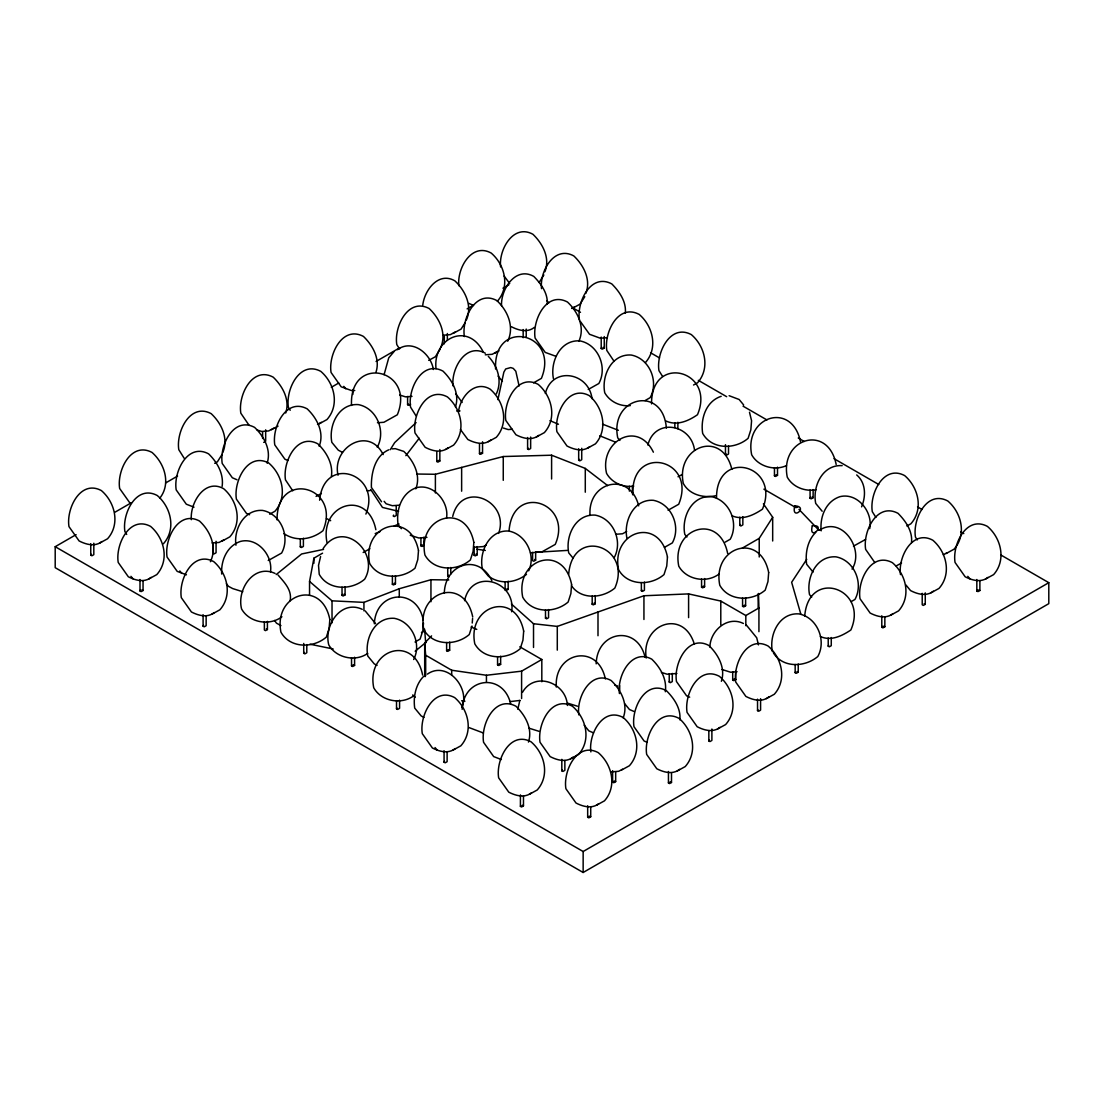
<?xml version="1.0" encoding="UTF-8"?>
<svg xmlns="http://www.w3.org/2000/svg" width="1104" height="1104" viewBox="0 0 1104 1104"><rect width="100%" height="100%" fill="white"/><g stroke="black" fill="none" stroke-linecap="round" stroke-linejoin="round"><path stroke-width="1.5" d="M191.337 519.68C189.86 502.982 204.668 478.032 223.615 488.672C237.443 500.485 242.673 522.427 229.798 536.875L221.849 541.236M453.04 385.917C450.998 368.888 465.667 342.35 485.346 353.225M458.864 285.743C456.835 268.714 471.505 242.176 491.183 253.051C505.011 264.863 510.227 286.792 497.352 301.254M464.37 336.582C461.444 318.987 475.589 289.207 496.759 300.523C507.771 310.638 514.643 326.922 507.702 341.233M500.609 266.961C498.566 249.932 513.25 223.394 532.915 234.269C542.809 243.667 550.303 258.17 544.921 271.722M501.533 305.739C500.692 289.414 515.527 266.023 533.784 276.414C540.96 283.756 548.026 293.236 547.239 303.959M541.526 288.641C539.483 271.612 554.153 245.074 573.832 255.949C583.726 265.346 591.22 279.85 585.824 293.402M579.434 319.994C576.495 302.386 590.654 272.605 611.809 283.921C619.482 291.635 626.52 301.806 625.306 313.136M578.8 714.881C576.274 697.549 590.723 669.397 611.133 680.506C621.028 689.89 628.521 704.407 623.139 717.945M590.875 751.907C588.363 734.574 602.812 706.436 623.222 717.531C637.049 729.344 642.266 751.286 629.39 765.748L621.442 770.095M619.427 693.533C616.901 676.214 631.35 648.062 651.76 659.157C660.523 667.603 667.092 679.222 665.326 691.739M900.478 574.591C897.952 557.258 912.401 529.12 932.811 540.215C946.639 552.028 951.869 573.97 938.993 588.432L931.045 592.779M270.466 571.858C273.157 555.864 257.632 537.027 240.562 541.388C226.955 545.845 220.772 560.666 221.697 574.066M290.104 600.769C292.325 590.212 284.294 582.332 278.042 575.005M423.481 622.987L422.873 630.55L420.127 639.064L415.035 642.004M446.54 518.121C449.231 502.127 433.706 483.29 416.636 487.651C401.428 492.632 395.812 510.2 398.13 524.786L401.359 528.706M472.236 623.015L472.595 618.475M511.649 611.754C516.465 580.759 471.615 567.47 464.577 600.673M666.388 428.131C662.966 384.523 609.38 396.819 617.729 437.833L619.896 440.441M869.704 528.664C873.25 512.215 857.601 492.246 839.923 496.676C825.806 501.299 819.692 517.031 821.183 530.845M309.548 594.987L309.548 581.435L313.909 558.169L322.561 553.173M497.904 399.634L503.852 372.158L505.701 368.957L510.697 367.577L513.25 368.377L515.816 371.248L519.115 385.986M319.622 500.222C324.01 453.785 382.522 474.127 365.879 514.091M320.588 556.568L318.518 565.386L319.235 574.328C328.426 590.668 351.5 590.557 364.665 579.2C380.618 552.359 342.516 518.466 323.168 548.522M384.082 374.698L388.746 357.834L393.907 351.762M374.325 623.788C375.912 590.378 417.119 587.245 423.246 620.062M444.319 592.931C445.16 563.785 478.322 552.718 491.86 580.663M462.162 709.334C463.57 676.959 503.479 672.35 510.752 704.2M509.082 530.61C512.905 481.965 573.528 502.844 555.229 544.424L541.843 551.903L530.513 552.759M517.79 709.237L519.86 700.419M568.684 574.273C572.493 525.628 633.116 546.494 614.831 588.087C602.632 598.368 581.284 600.121 571.555 585.824M596.188 663.835C596.974 630.784 637.215 624.326 645.109 657.225M709.872 647.123C710.231 630.757 727.343 615.521 743.392 623.47M804.706 616.184C808.528 567.539 869.152 588.418 850.853 629.998C841.979 635.945 831.008 641.355 820.396 636.539M222.663 452.737C228.887 438.812 221.614 423.398 211.181 413.655C190.026 402.325 175.867 432.119 178.807 449.714L184.202 458.312M210.409 561.701C217.35 547.391 210.478 531.121 199.465 521.005C178.296 509.675 164.151 539.47 167.077 557.065L177.192 571.375L186.438 574.811M267.127 463.211C271.501 450.018 264.035 436.453 254.596 427.386C233.441 416.07 219.282 445.85 222.221 463.445L232.337 477.756L236.96 479.743M285.729 412.993C290.117 399.8 282.638 386.221 273.212 377.168C252.057 365.838 237.898 395.632 240.838 413.227L249.049 425.247M319.166 446.278C324.562 432.74 317.069 418.223 307.16 408.839C286.005 397.509 271.846 427.303 274.786 444.898L284.901 459.195L287.978 460.534M375.967 372.255C380.356 359.062 372.876 345.497 363.451 336.43C342.295 325.114 328.136 354.895 331.076 372.49L341.177 386.8L351.969 390.719L354.757 390.512M377.264 447.217C386.193 431.015 376.602 408.038 358.289 404.602C338.666 403.264 328.426 425.426 331.835 442.345L338.293 450.17L342.502 452.392M422.763 305.146C424.447 290.117 438.55 271.28 454.903 280.871C465.336 290.628 472.609 306.029 466.385 319.953M440.648 347.622C446.885 333.698 439.613 318.283 429.18 308.54C408.011 297.224 393.866 327.005 396.805 344.6L399.496 348.905M415.794 488.851C421.176 475.313 413.696 460.796 403.788 451.398L395.315 448.652L392.182 448.886M455.455 406.921C459.844 393.728 452.378 380.162 442.939 371.096C421.783 359.78 407.624 389.56 410.564 407.155L415.96 415.753M458.477 411.792C460.161 397.054 474.554 379.873 490.093 389.119C503.921 400.931 509.151 422.873 496.276 437.336L488.327 441.683M452.709 516.465C461.458 479.481 510.296 500.871 498.622 533.411M496.303 393.921C502.417 381.156 497.794 366.169 488.313 356.371M413.669 659.502C421.963 643.563 411.875 621.607 394.238 618.309C374.615 616.97 364.375 639.133 367.784 656.052L374.256 663.877L377.057 665.367M545.348 393.452C552.207 365.976 588.846 372.269 592.034 398.696M472.001 626.037L469.255 634.552C456.09 645.909 433.03 646.019 423.826 629.694C416.029 591.123 464.467 575.667 472.719 616.97M578.951 341.108C585.189 327.184 577.916 311.783 567.484 302.027C546.314 290.711 532.169 320.491 535.109 338.086L545.21 352.397L556.002 356.33M461.955 707.278C470.414 687.971 446.996 660.302 427.386 674.13M528.678 570.823C536.24 555.16 525.766 534.226 508.778 531.052C489.169 529.713 478.915 551.89 482.324 568.808L488.796 576.633M528.457 742.054C532.846 728.847 525.366 715.282 515.941 706.229C494.785 694.899 480.626 724.693 483.566 742.288L493.667 756.585L501.382 759.552M647.869 445.05C654.727 417.588 691.366 423.867 694.54 450.294M614.141 557.727C623.07 541.526 613.479 518.549 595.166 515.113C575.543 513.774 565.303 535.937 568.712 552.856L573.017 558.072M721.381 681.292C725.756 668.099 718.29 654.534 708.851 645.467C687.695 634.138 673.55 663.932 676.476 681.527L686.591 695.837L689.683 697.162M861.589 506.846C866.047 496.358 865.978 482.848 856.704 474.941M852.067 569.112C864.887 549.199 841.731 515.43 819.32 530.293M93.812 543.209L93.812 554.663L91.88 555.781L90.763 555.146L91.163 554.263M143.051 580.676L143.051 590.502L141.119 591.62L140.001 590.971L140.401 590.088M216.067 541.319L216.067 552.773L214.135 553.891L213.017 553.242L213.431 552.359M206.144 615.88L206.144 625.706L204.199 626.824L203.095 626.175L203.495 625.292M303.393 538.228L303.393 546.411L301.447 547.529L300.329 546.88L300.743 545.997M267.416 621.345L267.416 629.528L265.484 630.646L264.367 629.998L264.367 621.814M410.647 404.202L408.715 405.32L407.597 404.671L408.011 403.788M306.788 644.598L306.788 652.768L304.842 653.885L303.724 653.251L304.138 652.367M345.083 586.721L345.083 594.89L343.151 596.008L342.033 595.373L342.433 594.49M393.604 515.099L393.19 515.982L394.307 516.617L396.239 515.499L396.239 505.687M439.847 449.563L439.847 461.017L437.915 462.134L436.798 461.486L437.212 460.603M354.591 657.239L354.591 665.408L352.659 666.526L351.541 665.891L351.941 665.008M395.453 575.667L395.453 583.85L393.507 584.968L392.389 584.32L392.803 583.436M423.977 537.179L423.977 545.348L422.045 546.466L420.928 545.831L421.328 544.948M482.545 441.766L482.545 453.22L480.613 454.337L479.495 453.689L479.909 452.819M448.845 576.757L447.727 576.109L448.141 575.225M399.579 700.157L399.579 708.34L397.633 709.458L396.515 708.809L396.929 707.926M477.204 546.604L477.204 554.788L475.272 555.905L474.154 555.257L474.568 554.374M530.651 437.032L530.651 448.486L528.719 449.604L527.602 448.969L528.016 448.086M449.673 642.073L449.673 650.256L447.741 651.374L446.623 650.725L447.023 649.842M604.261 336.568L604.261 348.022L602.329 349.14L601.211 348.491L601.611 347.622M508.171 581.187L508.171 589.37L506.239 590.488L505.121 589.84L505.535 588.956M581.725 448.279L581.725 459.733L579.793 460.851L578.675 460.202L579.076 459.319M535.647 551.945L535.647 560.128L533.715 561.246L532.597 560.597L532.597 552.414M447.12 751.893L447.12 761.705L445.188 762.823L444.07 762.174L444.47 761.291M500.636 656.218L500.636 664.401L498.691 665.519L497.573 664.87L497.987 664.001M548.55 609.546L548.55 617.729L546.618 618.847L545.5 618.199L545.914 617.315M595.249 595.608L595.249 603.778L593.303 604.895L592.186 604.261L592.6 603.377M523.475 796.067L523.475 805.892L521.543 806.996L520.426 806.362L520.84 805.478M644.419 582.112L644.419 590.281L642.487 591.399L641.369 590.764L641.769 589.881M564.862 760.504L564.862 770.33L562.93 771.448L561.812 770.799L562.226 769.916M728.516 445.837L728.516 454.02L726.584 455.138L725.466 454.489L725.88 453.606M590.723 806.927L590.723 816.753L588.791 817.871L587.673 817.222L588.087 816.339M704.614 578.565L704.614 586.748L702.682 587.866L701.564 587.218L701.978 586.334M615.673 771.82L615.673 781.632L613.741 782.75L612.623 782.101L613.024 781.218M742.84 516.713L742.84 524.897L740.908 526.015L739.79 525.366L740.204 524.483M672.295 673.399L672.295 681.582L670.349 682.7L669.231 682.051L669.645 681.168M777.506 467.158L777.506 475.341L775.574 476.459L774.456 475.81L774.87 474.927M745.628 597.65L745.628 605.82L743.696 606.938L742.578 606.303L742.978 605.42M671.508 772.648L671.508 782.474L669.562 783.592L668.444 782.943L668.858 782.06M813.124 489.569L813.124 497.738L811.192 498.856L810.074 498.221L810.474 497.338M735.747 671.384L735.747 679.567L733.815 680.685L732.697 680.036L733.097 679.167M711.887 728.999L711.887 740.453L709.955 741.571L708.837 740.922L709.251 740.039M760.587 698.694L760.587 710.148L758.655 711.266L757.537 710.617L757.951 709.734M798.233 664.015L798.233 672.198L796.288 673.316L795.17 672.667L795.584 671.784M831.271 637.519L831.271 645.702L829.339 646.82L828.221 646.171L828.621 645.288M884.842 616.957L884.842 626.768L882.91 627.886L881.792 627.238L882.193 626.354M925.262 592.862L925.262 604.316L923.33 605.434L922.213 604.785L922.213 593.331M979.883 580.69L979.883 590.502L977.951 591.62L976.833 590.971L977.233 590.088M390.278 449.673L394.708 442.566L416.098 422.584M159.804 498.152C171.148 483.897 164.772 463.583 152.035 452.447C130.879 441.131 116.734 470.911 119.66 488.506L129.775 502.817M163.447 543.72C176.323 529.258 171.106 507.329 157.279 495.517C136.109 484.187 121.964 513.981 124.904 531.576L126.698 534.446M222.139 454.351L217.364 461.858L214.714 463.321M440.123 349.25L435.349 356.758L428.725 360.373M465.06 322.823L461.086 329.089L453.123 333.436M539.097 282.472L543.872 274.979M584.789 296.659L580 304.166L572.051 308.513M645.385 362.636C658.26 348.174 653.03 326.232 639.202 314.419C618.047 303.103 603.888 332.884 606.827 350.479L614.114 361.367M742.247 548.15L759.221 538.352L772.676 517.265L763.402 503.824M806.748 559.314L791.637 582.291L800.828 614.128M405.858 455.662L419.216 438.247M423.798 676.214C415.628 684.273 413.158 697.01 414.704 708.092L421.162 715.916L423.964 717.407M522.44 692.374C534.598 670.942 566.297 682.479 567.401 705.47M815.718 532.376C807.562 540.436 805.092 553.173 806.638 564.254L813.096 572.079M796.867 507.357L797.64 507.136M424.695 674.102L424.695 642.997L431.567 635.876M415.159 651.222L425.84 642.5M276.193 574.577L301.613 553.973L323.555 549.406M1001.08 555.119L1048.8 582.677L1048.8 603.653L583.147 872.491L55.2 567.677L55.2 546.701L76.093 534.64M114.899 512.242L131.321 502.762M165.641 482.945L177.578 476.045M331.31 387.297L338.762 382.991M376.078 361.45L399.965 347.663M467.116 308.885L473.092 305.435M502.941 288.199L508.903 284.763M424.695 642.997L425.675 655.224L451.688 670.238L486.436 675.262L521.599 671.163L541.816 659.502L541.816 681.748M511.373 603.985L533.522 623.732L557.285 626.41L643.936 595.76L688.592 593.897L720.788 601.073L745.821 615.521L758.931 607.959L758.476 593.469M55.2 546.701L583.147 851.515L1048.8 582.677M369.854 548.771L363.161 552.497M645.081 400.573L650.173 397.647C659.102 381.446 649.511 358.483 631.198 355.033C611.575 353.694 601.335 375.857 604.744 392.776C609.767 401.649 620.296 406.769 630.315 405.61M526.484 574.397C516.079 582.553 501.713 584.609 490.19 577.364M725.135 542.161L730.227 539.235C739.142 523.034 729.551 500.071 711.238 496.621C691.628 495.282 681.375 517.445 684.797 534.364L686.95 536.972M865.577 539.428L853.461 546.163M851.129 601.652L854.951 599.458C863.88 583.257 854.289 560.294 835.976 556.844C816.353 555.505 806.113 577.668 809.522 594.587L811.675 597.195M397.495 349.678C412.399 338.473 431.153 353.998 433.348 369.509M273.778 428.145L268.686 430.933L261.731 431.457L257.108 430.008M271.432 429.732L278.056 426.103M455.469 331.849L450.377 334.636L443.422 335.174M101.927 541.553C95.137 547.018 86.126 544.576 79.088 540.932L68.986 526.636C66.047 509.041 80.206 479.246 101.361 490.562C115.189 502.375 120.419 524.317 107.543 538.78L99.595 543.127M317.538 424.433L321.347 422.335M319.001 423.922L326.963 419.561C339.825 405.099 334.609 383.171 320.781 371.358C299.626 360.028 285.467 389.822 288.406 407.417L290.2 410.288M534.35 327.405C527.546 332.87 518.549 330.427 511.511 326.784M571.858 308.32L574.397 306.926M497.324 351.5L492.232 354.287L485.277 354.812M494.978 353.087L498.953 350.906M151.165 577.378C144.376 582.857 135.364 580.4 128.326 576.771L118.225 562.46C115.285 544.865 129.444 515.071 150.599 526.401C164.427 538.214 169.657 560.142 156.782 574.604L148.819 578.965M269.652 514.174L274.951 511.262C287.827 496.8 282.61 474.872 268.783 463.059C247.613 451.729 233.468 481.523 236.394 499.118L246.509 513.429L249.601 514.754M224.181 539.649L219.103 542.437L212.147 542.961M388.801 449.797C374.767 455.704 370.944 473.74 371.413 487.471L381.529 501.768M316.075 496.4L321.374 493.502M533.536 382.84L541.388 378.382C560.252 332.677 493.019 317.317 495.599 369.053M447.976 447.893C441.172 453.371 432.161 450.929 425.137 447.286L415.021 432.975C412.096 415.38 426.241 385.6 447.41 396.916C461.237 408.728 466.454 430.67 453.578 445.133L445.63 449.48M268.231 560.528L281.617 553.049C290.531 536.861 280.94 513.884 262.628 510.434C244.315 509.11 233.593 528.968 235.939 545.197M490.659 440.096C483.869 445.574 474.858 443.132 467.834 439.489L460.423 429.484M588.225 389.464L598.851 383.502C607.766 367.301 598.175 344.338 579.862 340.888C560.252 339.549 549.999 361.712 553.421 378.631M214.259 612.582C207.455 618.061 198.458 615.604 191.42 611.975L181.318 597.664C178.379 580.069 192.538 550.275 213.693 561.605C227.521 573.418 232.737 595.346 219.862 609.808L211.913 614.169M538.766 435.376C531.976 440.841 522.965 438.398 515.941 434.755L505.825 420.458C502.9 402.863 517.045 373.069 538.2 384.385C552.028 396.198 557.258 418.14 544.382 432.602L536.434 436.949M693.533 385.006L697.507 382.826C710.383 368.363 705.166 346.421 691.339 334.609C670.169 323.293 656.024 353.087 658.964 370.682L662.552 376.409M589.84 446.609C583.05 452.088 574.039 449.645 567.001 446.002L556.899 431.692C553.96 414.097 568.118 384.316 589.274 395.632C603.101 407.445 608.318 429.387 595.442 443.849L587.494 448.196M281.92 616.763C269.597 626.216 249.283 622.753 241.583 608.966C236.587 589.729 253.616 563.495 275.075 573.418M721.188 396.308C705.967 401.29 700.35 418.858 702.682 433.458C711.873 449.797 734.933 449.673 748.112 438.316L750.844 429.801L751.576 420.734L749.492 412.234M486.174 545.045L483.414 546.563L473.699 547.294M678.035 476.762L682.189 474.499M367.701 653.402C355.543 662.096 336.113 658.053 328.744 644.846C323.762 625.609 340.777 599.389 362.236 609.311M626.686 531.493L622.546 533.77L616.06 534.253M668.072 510.227L678.698 504.266C697.549 458.56 630.315 443.187 632.896 494.923M786.476 465.598C774.594 471.132 758.2 466.564 751.672 454.779C743.861 416.222 792.299 400.766 800.552 442.055M664.456 547.363L672.322 542.92C681.237 526.718 671.646 503.755 653.333 500.305C633.724 498.967 623.47 521.129 626.893 538.048M414.069 695.575C401.746 705.028 381.432 701.578 373.732 687.778C365.935 649.221 414.373 633.765 422.625 675.068M719.118 573.983C706.795 583.436 686.481 579.986 678.767 566.186C670.97 527.629 719.408 512.173 727.66 553.463M455.234 748.581C448.445 754.06 439.433 751.617 432.395 747.974L422.294 733.663C419.354 716.068 433.513 686.288 454.669 697.604C468.496 709.417 473.713 731.359 460.837 745.821L452.888 750.168M906.881 525.987L910.855 523.807C923.731 509.344 918.5 487.416 904.673 475.603C883.517 464.273 869.359 494.068 872.298 511.663L875.9 517.39M896.255 565.897L901.554 562.999M572.976 757.206C566.186 762.685 557.175 760.228 550.151 756.599L540.035 742.288C537.11 724.693 551.255 694.899 572.41 706.229C586.238 718.042 591.468 739.97 578.593 754.432L570.644 758.793M943.299 554.774L947.122 552.69M946.045 553.573L953.994 549.226C966.869 534.764 961.653 512.822 947.825 501.009C926.67 489.693 912.511 519.473 915.451 537.068L917.245 539.939M531.59 792.769C524.8 798.233 515.789 795.791 508.765 792.161L498.649 777.851C495.724 760.256 509.869 730.462 531.024 741.791C544.865 753.59 550.082 775.532 537.206 789.995L529.258 794.356M933.377 591.192C926.587 596.671 917.576 594.228 910.552 590.585L905.832 584.872M892.957 613.645C886.167 619.123 877.156 616.681 870.118 613.037L860.016 598.727C857.077 581.132 871.235 551.351 892.391 562.667C906.218 574.48 911.435 596.422 898.559 610.885L890.611 615.232M622.518 769.212L618.695 771.296L611.74 771.82M768.701 697.024C761.912 702.503 752.9 700.046 745.876 696.417L735.761 682.106C732.821 664.511 746.98 634.717 768.136 646.047C781.963 657.86 787.193 679.788 774.318 694.25L766.369 698.611M987.997 577.378C981.208 582.857 972.196 580.414 965.158 576.771L955.057 562.46C952.117 544.865 966.276 515.085 987.431 526.401C1001.259 538.214 1006.475 560.156 993.614 574.618L985.651 578.965M720.001 727.329C713.212 732.808 704.2 730.365 697.176 726.722L687.061 712.411C684.121 694.816 698.28 665.036 719.435 676.352C733.263 688.165 738.493 710.107 725.618 724.569L717.669 728.916M598.837 803.629C592.048 809.108 583.036 806.651 576.012 803.022L565.897 788.711C562.957 771.116 577.116 741.322 598.271 752.652C612.099 764.465 617.329 786.393 604.454 800.855L596.505 805.216M679.622 769.35C672.819 774.815 663.821 772.372 656.783 768.743L646.682 754.432C643.742 736.837 657.887 707.043 679.057 718.373C692.884 730.186 698.101 752.114 685.225 766.576L677.276 770.937M421.466 632.509L424.598 631.143M375.181 533.577L379.955 531.673M394.28 525.918L399.055 524.014M309.548 581.435L332.028 600.838L363.934 602.37L399.275 588.736L430.946 579.724L448.776 579.986M416.995 474.03L435.39 474.278L503.258 456.532L551.6 455.207L585.286 468.413L607.655 485.594M263.718 442.387L265.664 441.269L265.664 429.815M509.882 701.62L519.929 700.447M607.283 337.686L600.328 338.224L589.536 334.291L580.331 321.416M411.999 396.35L405.513 396.847L399.772 395.039M377.458 422.749L383.93 422.266L397.316 414.787C416.18 369.081 348.947 353.722 351.527 405.444M512.297 429.263L508.213 429.566L503.369 428.048M367.08 490.797L370.323 490.562M842.159 465.653C822.535 464.315 812.296 486.491 815.704 503.41L822.163 511.235M633.765 486.105C623.249 487.761 611.864 482.807 606.579 473.395C599.03 442.028 637.256 419.134 653.389 452.185M399.275 505.177L392.32 505.701L386.152 503.769L384.137 501.326M715.351 495.806C703.455 498.29 689.462 494.758 683.307 483.469C675.524 446.126 722.347 429.166 731.855 469.338M816.091 489.762C805.106 491.791 792.851 487.195 787.276 477.176C779.479 438.619 827.917 423.163 836.17 464.467M426.944 537.372L418.844 537.993L410.233 535.288M676.876 673.481L667.161 674.213L661.42 672.419M737.086 671.715L730.613 672.212L722.002 669.507M535.454 552.317L567.249 550.413M456.656 411.005L460.009 410.923M461.624 700.764L464.922 701.233M476.969 549.226L485.305 550.454M309.989 644.198L333.16 648.986M398.585 511.331L382.453 507.426L370.709 489.472M729.123 395.701L739.142 399.496L743.682 404.989M665.574 420.817C676.545 426.172 688.206 421.135 697.466 414.731C716.206 370.42 651.015 353.114 651.553 403.898M558.458 424.226L549.944 420.652M731.98 515.734C742.578 520.55 753.549 515.126 762.436 509.192C781.163 464.881 715.972 447.575 716.524 498.359M194.014 507.164L186.3 504.197L176.198 489.9C173.259 472.305 187.418 442.511 208.573 453.841C217.336 462.272 223.905 473.906 222.139 486.409M476.776 629.377L471.104 627.003M614.749 685.073L617.619 685.984M242.77 591.744L232.723 588.584L228.528 586.362L226.375 583.754M567.456 703.082L577.502 706.229M529.175 728.24L539.221 731.386M483.262 732.946L469.007 727.577M602.508 424.143L618.364 430.284M599.762 435.79L615.383 442.097M468.91 303.421L473.547 305.408M634.124 711.528L629.487 709.527L624.781 703.814M647.179 742.33L644.087 740.991L633.986 726.694C631.046 709.085 645.205 679.305 666.361 690.621C674.033 698.335 681.071 708.506 679.857 719.836M593.497 732.863L588.86 730.876L584.154 725.162M326.453 518.466L330.662 520.688M284.004 533.674C296.272 541.967 311.797 539.594 322.975 530.707C341.716 486.395 276.524 469.09 277.063 519.874M280.954 625.623L276.442 623.139L274.606 620.448M573.045 308.002L580.497 312.308M650.601 352.769L659.543 357.944M698.321 380.328L726.667 396.695M743.061 406.162L766.921 419.934M798.247 438.026L804.209 441.462M834.044 458.684L878.784 484.518M917.562 506.902L922.033 509.482M960.811 531.88L963.792 533.591M603.143 347.374L604.261 348.022M978.765 589.853L979.883 590.502M776.388 474.692L777.506 475.341M812.006 497.104L813.124 497.738M763.913 489.155L796.053 507.716M924.145 603.667L925.262 604.316M883.724 626.12L884.842 626.768M481.427 452.571L482.545 453.22M744.51 605.185L745.628 605.82M703.496 586.1L704.614 586.748M438.73 460.368L439.847 461.017M797.116 671.549L798.233 672.198M534.529 559.48L535.647 560.128M734.629 678.919L735.747 679.567M594.131 603.143L595.249 603.778M476.086 554.139L477.204 554.788M507.053 588.722L508.171 589.37M422.86 544.714L423.977 545.348M519.818 646.792L541.816 659.502M394.335 583.202L395.453 583.85M499.519 663.752L500.636 664.401M448.555 649.607L449.673 650.256M670.39 781.825L671.508 782.474M343.965 594.256L345.083 594.89M614.555 780.983L615.673 781.632M353.473 664.774L354.591 665.408M266.299 628.88L267.416 629.528M589.605 816.104L590.723 816.753M522.358 805.244L523.475 805.892M141.933 589.853L143.051 590.502M412.73 694.927L415.214 697.19M798.979 509.399L819.002 530.32M967.78 576.329L969.795 578.758M874.81 562.557L865.646 549.392C862.707 531.797 876.866 502.016 898.021 513.332C905.694 521.047 912.746 531.217 911.518 542.547M546.839 300.605L548.729 302.896M509.703 283.493L504.128 276.069M773.462 652.947C782.888 668.32 805.161 667.299 817.816 656.507C826.744 640.306 817.139 617.329 798.841 613.893C779.217 612.554 768.977 634.717 772.386 651.636M746.359 625.057L756.723 637.795L758.448 644.874M498.111 376.133L502.417 381.349M462.134 402.449L455.662 393.59M343.799 386.359L345.814 388.787M292.753 490.783L285.481 479.895C282.541 462.3 296.7 432.506 317.855 443.836C326.618 452.281 333.187 463.901 331.421 476.404M365.203 610.898L375.567 623.636M435.017 747.532L437.032 749.961M179.814 570.934L181.815 573.362M130.948 576.329L132.963 578.758M483.207 351.928C468.179 321.443 432.547 337.99 436.025 368.667M383.157 454.586C368.764 425.385 331.573 447.548 338.045 475.231M694.306 644.046C683.307 608.359 640.969 623.829 646.213 658.025M638.692 505.88C630.08 470.994 587.535 481.151 590.019 515.458M605.337 678.905C597.94 642.956 553.904 651.65 556.306 687.061M375.857 529.713C367.604 488.423 319.166 503.879 326.977 542.437M424.598 629.128L425.689 642.845M424.695 672.088L425.068 676.669M976.833 579.517L976.833 590.971M881.792 615.784L881.792 627.238M828.221 637.988L828.221 646.171M810.074 490.038L810.074 498.221M795.17 664.498L795.17 672.667M774.456 467.641L774.456 475.81M772.676 517.265L772.676 540.988M759.221 538.352L759.221 556.982M758.931 607.959L758.931 631.681M758.172 593.98L758.172 607.545M757.537 699.163L757.537 710.617M745.821 615.521L745.821 625.692M742.578 598.12L742.578 606.303M739.79 517.183L739.79 525.366M732.697 671.867L732.697 680.036M725.466 444.677L725.466 454.489M720.788 601.073L720.788 624.795M708.837 731.11L708.837 740.922M701.564 579.034L701.564 587.218M688.592 593.897L688.592 617.619M677.884 422.252L677.884 428.794M674.834 422.722L674.834 427.634M669.231 673.868L669.231 682.051M668.444 771.489L668.444 782.943M643.936 595.76L643.936 619.482M641.369 582.581L641.369 590.764M632.413 485.774L632.413 493.957M629.363 486.243L629.363 491.156M619.689 685.639L619.689 690.538M612.623 770.647L612.623 782.101M601.211 337.051L601.211 348.491M597.995 612.016L597.995 635.738M592.186 596.077L592.186 604.261M587.673 805.768L587.673 817.222M585.286 468.413L585.286 492.205M583.147 851.515L583.147 872.491M578.675 448.748L578.675 460.202M561.812 759.345L561.812 770.799M557.285 626.41L557.285 650.132M551.6 455.207L551.6 478.998M545.5 610.015L545.5 618.199M533.522 623.732L533.522 647.455M527.602 437.515L527.602 448.969M526.235 329.061L526.235 337.244M523.172 329.544L523.172 337.714M521.599 671.163L521.599 698.542M520.426 794.908L520.426 806.362M505.121 581.656L505.121 589.84M503.258 456.532L503.258 480.323M497.573 656.701L497.573 664.87M486.436 675.262L486.436 682.106M479.495 443.877L479.495 453.689M474.154 547.073L474.154 555.257M461.638 467.406L461.638 491.197M451.688 670.238L451.688 675.372M450.777 567.456L450.777 574.011M447.727 567.939L447.727 576.109M447.355 333.518L447.355 340.06M446.623 642.542L446.623 650.725M444.305 335.63L444.305 343.813M444.07 750.72L444.07 762.174M436.798 451.674L436.798 461.486M435.39 474.278L435.39 492.977M430.946 579.724L430.946 601.749M425.675 655.224L425.675 675.758M420.928 537.648L420.928 545.831M407.597 396.502L407.597 404.671M399.275 588.736L399.275 597.209M396.515 700.64L396.515 708.809M392.389 576.15L392.389 584.32M363.934 602.37L363.934 610.843M352.852 389.546L352.852 394.459M351.541 657.708L351.541 665.891M342.033 587.19L342.033 595.373M332.028 600.838L332.028 622.863M313.909 558.169L313.909 563.261M303.724 643.425L303.724 653.251M300.329 538.697L300.329 546.88M262.6 431.926L262.6 438.467M213.017 543.43L213.017 553.242M203.095 614.721L203.095 626.175M140.001 579.517L140.001 590.971M90.763 543.692L90.763 555.146M329.834 619.496L329.102 628.549L326.37 637.077C313.191 648.434 290.131 648.545 280.94 632.206C273.143 593.648 321.568 578.192 329.834 619.496M418.499 550.565L417.767 559.631L415.035 568.16C401.87 579.517 378.796 579.628 369.605 563.288C361.808 524.731 410.246 509.275 418.499 550.565M473.837 542.368L473.105 551.42L470.373 559.949C457.194 571.306 434.134 571.417 424.943 555.077C417.146 516.52 465.571 501.064 473.837 542.368M523.682 631.129L522.951 640.182L520.219 648.71C507.053 660.068 483.98 660.178 474.789 643.839C466.992 605.282 515.43 589.826 523.682 631.129M571.596 584.444L570.878 593.51L568.146 602.025C554.967 613.396 531.907 613.507 522.716 597.167C514.906 558.61 563.344 543.154 571.596 584.444M667.465 557.009L666.747 566.062L664.001 574.591C650.836 585.948 627.776 586.058 618.571 569.719C610.774 531.162 659.212 515.706 667.465 557.009M768.674 572.548L767.956 581.601L765.21 590.129C752.045 601.487 728.985 601.597 719.78 585.258C711.983 546.701 760.421 531.245 768.674 572.548M812.309 525.794C808.225 542.23 827.393 524.138 812.309 525.794M794.77 505.867C790.823 521.654 809.315 506.515 794.77 505.867"/></g></svg>
